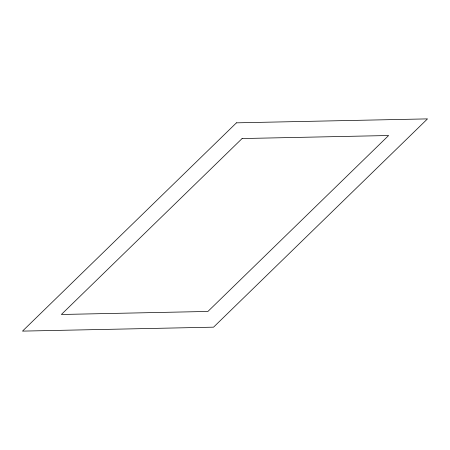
<?xml version="1.0" encoding="UTF-8"?>
<svg xmlns="http://www.w3.org/2000/svg" width="450" height="450" viewBox="0 0 450 450"><rect width="100%" height="100%" fill="white"/><g stroke="black" fill="none" stroke-linecap="round" stroke-linejoin="round"><path stroke-width="0.67" d="M236.447 122.833L22.5 331.116L213.553 327.167L427.5 118.884L236.447 122.833M242.089 138.549L61.374 314.483L207.911 311.451L388.626 135.517L242.089 138.549"/></g></svg>
